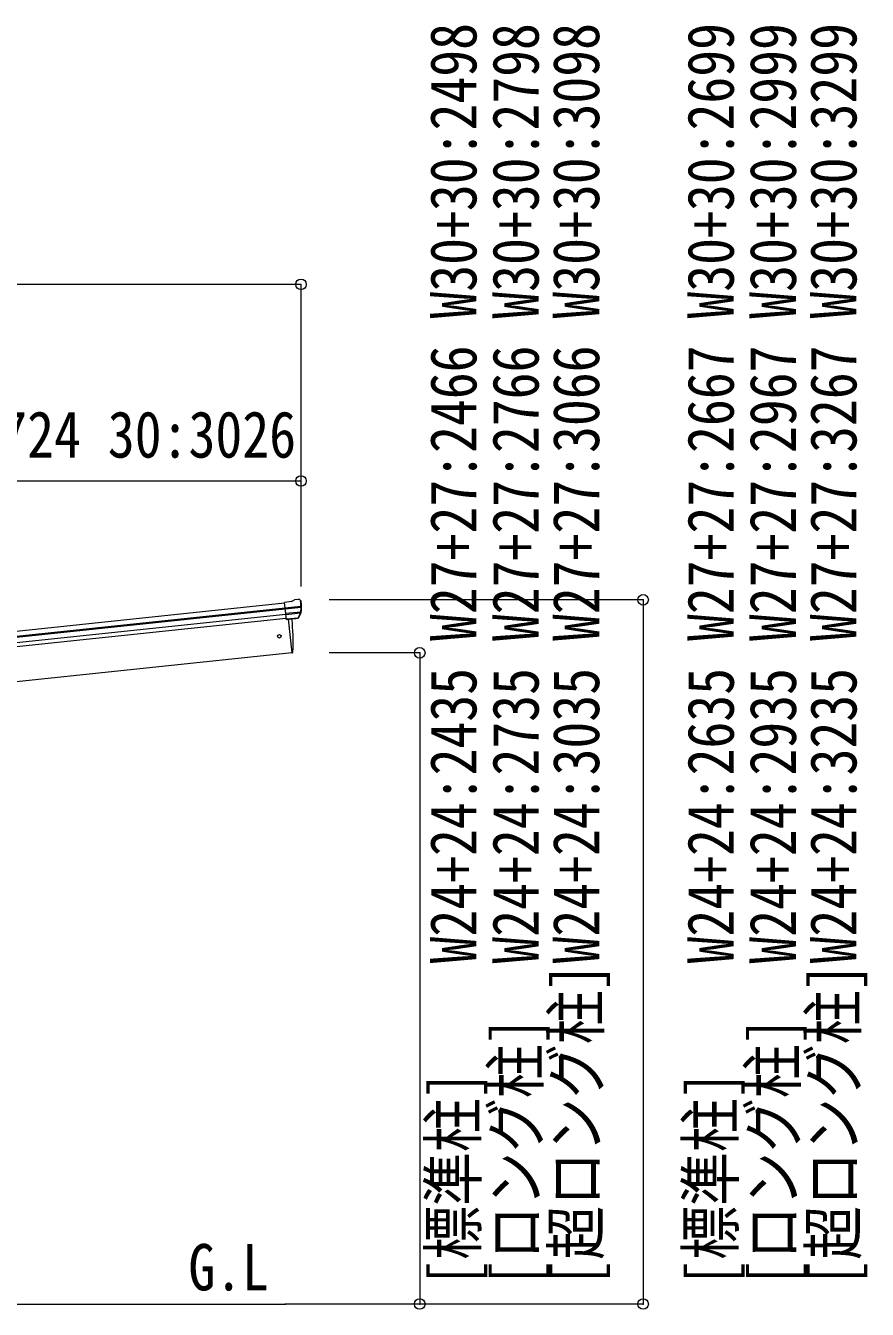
# Model space of a CAD drawing. Units: millimetres, scale not verified. Extents: x -31298 to 11243, y -7760 to 7760.
# Drawn here: x -25759 to -22574, y -4377 to 484 of the extents above; entities that cross this region are included whole.
import ezdxf
from ezdxf.enums import TextEntityAlignment as Align

# ---------------------------------------------------------------- set-up
doc = ezdxf.new("R2010")
doc.units = ezdxf.units.MM
doc.header["$LTSCALE"] = 40
doc.header["$PDMODE"] = 32
doc.header["$PDSIZE"] = 40
for name, color, linetype, lineweight in [('0-0_0', 7, 'Continuous', 9), ('0-3_ELV2', 4, 'Continuous', 9), ('0-6_OTH_LINE', 6, 'Continuous', 9)]:
    doc.layers.add(name, color=color, linetype=linetype, lineweight=lineweight)
doc.layers.add('0-7_SHAPE', color=7, linetype='Continuous')
doc.styles.add('ＭＳ ゴシック', font='')
doc.styles.get('ＭＳ ゴシック').set_extended_font_data('MS Gothic')

msp = doc.modelspace()

# ---------------------------------------------------------------- linework, layer by layer
at = {"layer": '0-0_0'}
msp.add_line((-27285.24, -4357.47), (-24774.22, -4357.47), dxfattribs=at)
at = {"layer": '0-3_ELV2'}
for p, q in [((-24752.77, -1697.24), (-24779.3, -1700.02)), ((-24772.51, -1764.58), (-24779.3, -1700.02)), ((-24752.77, -1697.24), (-24741.17, -1690.27)), ((-24739.94, -1689.86), (-24726.46, -1688.44)), ((-24722.79, -1689.52), (-24722.79, -1689.52)), ((-24722.79, -1689.52), (-24717.61, -1693.72)), ((-24716.22, -1697.42), (-24716.53, -1695.57)), ((-27380.84, -1975.47), (-24779.09, -1702.01)), ((-27378.85, -1994.36), (-24777.1, -1720.91)), ((-27378.42, -1998.54), (-24776.66, -1725.09)), ((-27376.32, -2018.4), (-24774.57, -1744.95)), ((-24777.14, -1720.55), (-24717.4, -1714.27)), ((-24716.92, -1720.14), (-24776.52, -1726.41)), ((-24717.76, -1736.9), (-24774.79, -1742.89)), ((-24719.15, -1741.56), (-24774.32, -1747.36)), ((-24727.71, -1758.14), (-24718.26, -1739.84)), ((-24726.65, -1758.57), (-24716.53, -1740.31)), ((-24772.81, -1761.68), (-27374.56, -2035.14)), ((-24729.16, -1759.79), (-24772.53, -1764.35)), ((-24772.51, -1764.58), (-24762.57, -1763.53)), ((-24765.63, -1763.85), (-24752.24, -1891.24)), ((-24762.57, -1763.53), (-24762.29, -1763.6)), ((-24762.29, -1763.6), (-24736.96, -1760.93)), ((-24736.96, -1760.93), (-24736.71, -1760.81)), ((-24736.71, -1760.81), (-24729.02, -1760.01)), ((-24752.24, -1891.24), (-27285.74, -2157.53)), ((-24752.24, -1891.24), (-24750.19, -1890.96))]:
    msp.add_line(p, q, dxfattribs=at)
msp.add_circle((-24799.03, -1828.69), 6.5, dxfattribs=at)
for centre, radius, start, end in [((-24739.63, -1692.84), 3, 96.02369, 120.97631), ((-24725.94, -1693.41), 5, 51.04426, 95.95574), ((-24909.78, -1719.07), 192.44, 1.4271, 6.57578), ((-24917.12, -1718.53), 202, 354.13916, 6), ((-24720.92, -1738.46), 3, 332.69111, 354.20009), ((-24917.12, -1718.53), 200.2, 354.20009, 359.53883), ((-24672.13, -1712.16), 45.32, 182.67122, 185.64518), ((-24716.73, -1721.48), 1.35, 95.1605, 97.91927), ((-24714.13, -1719.92), 2.74, 179.02151, 184.43412), ((-24719.16, -1738.85), 3, 331, 354.13916), ((-25646.84, -1851.04), 900, 357.63919, 5.64987), ((-24729.27, -1757.11), 2.99, 285.2717, 331.00739), ((-24750.6, -1887.98), 3, 278, 357.63919)]:
    msp.add_arc(centre, radius, start, end, dxfattribs=at)
for centre, major_axis, ratio, start_param, end_param in [((-24718.48, -1697.02), (-0.87, 5.91), 0.020485, 0.671432, 1.5691306), ((-24723.88, -1692.5), (5.88, -1.31), 0.24881, 0.460585, 0.4641038), ((-24719.5, -1696.05), (-2.34, 1.9), 0.995767, 3.9859716, 4.712389), ((-24914.81, -1740.48), (-20.92, 199.05), 0.994373, 4.7113789, 4.7277536), ((-24729.47, -1756.81), (-0.11, 3), 0.642905, 3.2459383, 4.203928), ((-24729.34, -1757.02), (1.66, -2.51), 0.997631, 5.8041905, 5.8929484), ((-24729.41, -1756.91), (3.53, -2.11), 0.650902, 5.2561448, 5.3289554), ((-24727.04, -1756.56), (1.08, 3.13), 0.040856, 2.1135035, 2.1416249)]:
    msp.add_ellipse(centre, major_axis=major_axis, ratio=ratio, start_param=start_param, end_param=end_param, dxfattribs=at)
at = {"layer": '0-6_OTH_LINE'}
for p, q in [((-24717.11, -495.75), (-30181.29, -495.75)), ((-24717.11, -495.75), (-24717.11, -1640.58)), ((-27441.16, -1240.42), (-24717.11, -1240.42)), ((-24717.11, -1240.42), (-24717.11, -1640.58)), ((-23422.66, -1690.42), (-24610.09, -1690.42)), ((-23422.66, -1690.42), (-23422.66, -4357.47)), ((-24267.82, -1891.24), (-24610.09, -1891.24)), ((-23422.66, -4357.47), (-24477.03, -4357.47))]:
    msp.add_line(p, q, dxfattribs=at)
msp.add_lwpolyline([(-24267.82, -1891.24), (-24267.82, -4357.47), (-24778.08, -4357.47)], dxfattribs=at)
for p in [(-24717.11, -495.75), (-24717.11, -1240.42), (-23422.66, -1690.42), (-24267.82, -1891.24), (-24267.82, -4357.47), (-23422.66, -4357.47)]:
    msp.add_point(p, dxfattribs=at)

# ---------------------------------------------------------------- texts
at = {"layer": '0-6_OTH_LINE', "color": 7, "style": 'ＭＳ ゴシック', "width": 0.85}
for s, p in [('[標準柱]\u3000\u3000W24+24:2435 W27+27:2466 W30+30:2498', (-24000.34, -4291.64)), ('[ロング柱]  W24+24:2735 W27+27:2766 W30+30:2798', (-23764.84, -4291.64)), ('[超ロング柱]W24+24:3035 W27+27:3066 W30+30:3098', (-23536, -4291.64)), ('[標準柱]\u3000\u3000W24+24:2635 W27+27:2667 W30+30:2699', (-23026.66, -4291.64)), ('[ロング柱]  W24+24:2935 W27+27:2967 W30+30:2999', (-22791.16, -4291.64)), ('[超ロング柱]W24+24:3235 W27+27:3267 W30+30:3299', (-22562.33, -4291.64))]:
    msp.add_text(s, height=176, rotation=90, dxfattribs=at).set_placement(p, align=Align.BOTTOM_LEFT)
msp.add_text('24:2422 27:2724 30:3026', height=176, dxfattribs=at).set_placement((-27076.4, -1204.8), align=Align.BOTTOM_LEFT)
at = {"layer": '0-7_SHAPE', "style": 'ＭＳ ゴシック', "width": 0.85}
msp.add_text('G.L', height=176, dxfattribs=at).set_placement((-25143.2, -4358.51), align=Align.BOTTOM_LEFT)

doc.saveas('drawing.dxf')
